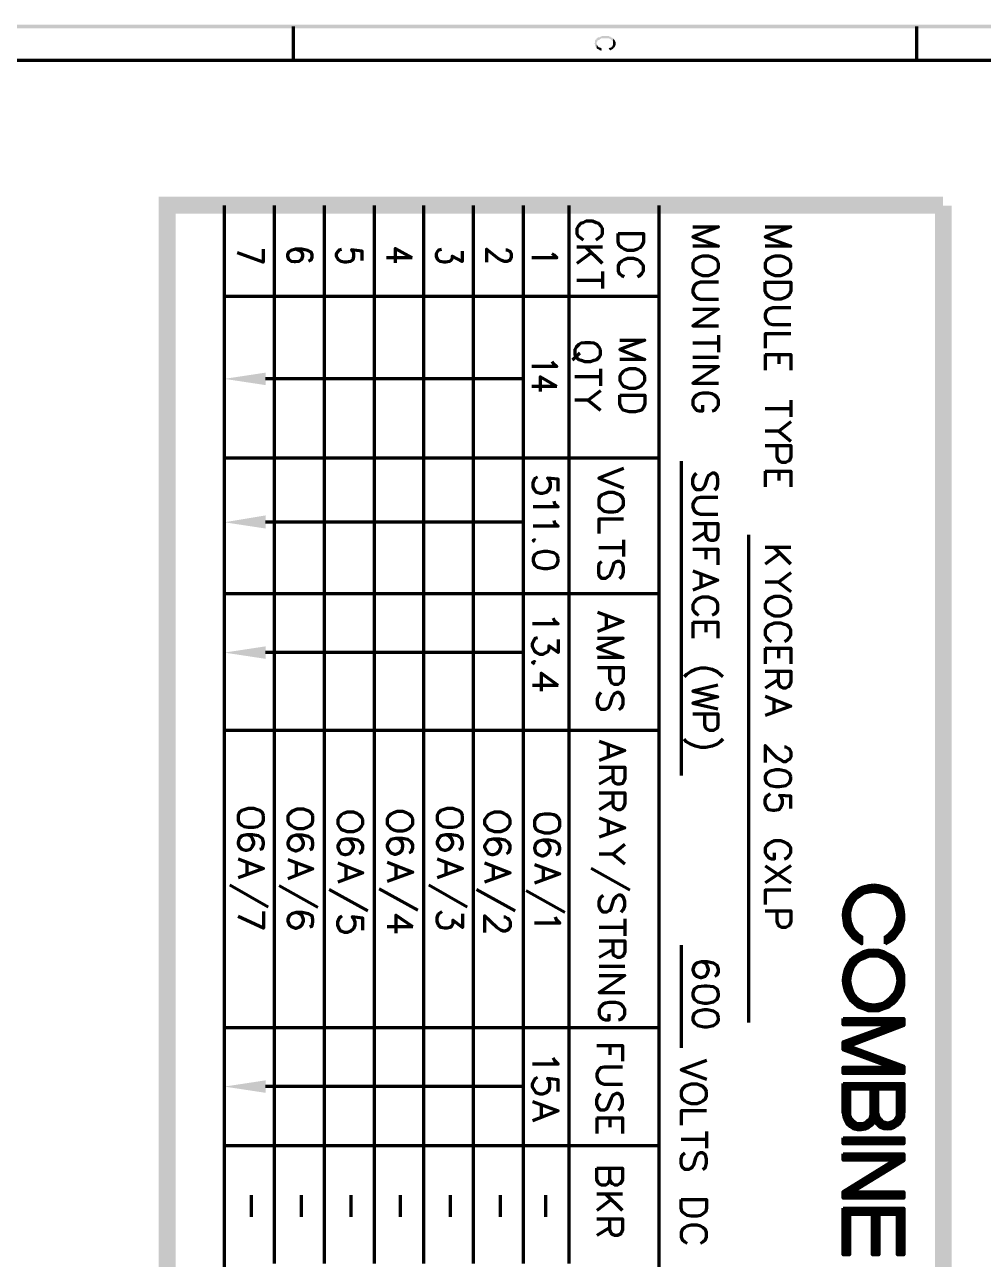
# Model space of a CAD drawing. Header units: inches. Extents: x -186 to 186, y -282 to 282.
# Drawn here: x 57 to 113.9, y 208.8 to 282.1 of the extents above; entities that cross this region are included whole.
import ezdxf

# ---------------------------------------------------------------- set-up
doc = ezdxf.new("R2010")
doc.units = ezdxf.units.IN
doc.header["$MEASUREMENT"] = 0
doc.layers.add('H', color=7, linetype='CONTINUOUS', lineweight=100)
doc.layers.add('P', color=250, linetype='CONTINUOUS', lineweight=100)

msp = doc.modelspace()

# ---------------------------------------------------------------- hatches: boundary and pattern name
at = {"layer": 'H', "linetype": 'Continuous'}
for points in [[(186.111, 282.111), (-185.889, 281.889), (-186.111, 282.111)], [(185.889, 281.889), (186.111, 282.111), (-185.889, 281.889)], [(91.963, 281.296), (91.926, 281.333), (91.889, 281.333), (91.852, 281.37), (91.815, 281.37), (91.815, 281.407), (91.778, 281.407), (91.741, 281.407), (91.704, 281.444), (91.63, 281.444), (91.37, 281.444), (91.333, 281.444), (91.296, 281.444), (91.259, 281.407), (91.222, 281.407), (91.185, 281.37), (91.148, 281.37), (91.111, 281.37), (91.037, 281.333), (91.037, 281.296), (91, 281.296), (90.963, 281.259), (90.963, 281.222), (90.926, 281.222), (90.889, 281.148), (90.889, 281.111), (90.889, 281.037), (90.852, 281), (90.889, 280.963), (90.889, 280.889), (90.889, 280.852), (90.926, 280.815), (90.963, 280.741), (90.963, 280.704), (91, 280.704), (91, 281), (91, 281.074), (91.037, 281.111), (91.037, 281.148), (91.074, 281.185), (91.148, 281.222), (91.185, 281.222), (91.185, 281.259), (91.222, 281.259), (91.259, 281.296), (91.296, 281.296), (91.333, 281.296), (91.37, 281.296), (91.63, 281.296), (91.667, 281.296), (91.704, 281.296), (91.741, 281.296), (91.778, 281.259), (91.815, 281.259), (91.815, 281.222), (91.852, 281.222), (91.889, 281.185), (91.926, 281.148), (91.963, 281.111), (91.963, 281.074), (91.963, 281.037), (91.963, 281)], [(91.296, 280.704), (91.259, 280.704), (91.222, 280.741), (91.111, 280.778), (91.037, 280.852), (91.037, 280.889), (91, 280.926), (91, 281), (91, 280.704), (91.037, 280.667), (91.074, 280.667), (91.111, 280.63), (91.148, 280.63), (91.185, 280.593), (91.222, 280.593), (91.259, 280.556)], [(92.111, 280.963), (92.111, 281.037), (92.111, 281.074), (92.111, 281.111), (92.074, 281.111), (92.074, 281.148), (92.037, 281.222), (92, 281.222), (92, 281.259), (91.963, 281.296), (91.963, 280.926), (91.963, 280.889), (91.926, 280.852), (91.926, 280.815), (91.889, 280.815), (91.889, 280.778), (91.815, 280.741), (91.778, 280.741), (91.704, 280.704), (91.778, 280.593), (91.815, 280.593), (91.852, 280.63), (91.889, 280.63), (91.926, 280.667), (91.963, 280.667), (91.963, 280.704), (92, 280.704), (92, 280.741), (92.037, 280.741), (92.037, 280.778), (92.074, 280.815), (92.074, 280.852), (92.111, 280.889)], [(65, 139), (66, 140), (65, 271.889)], [(66, 140), (65, 271.889), (66, 270.889)], [(65, 271.889), (66, 270.889), (111.556, 271.889)], [(66, 270.889), (111.556, 271.889), (111.556, 270.889)], [(112.074, 271.37), (111.074, 271.37), (112.074, 139)], [(111.074, 271.37), (112.074, 139), (111.074, 140)], [(71.333, 260.704), (68.889, 261.074), (71.333, 261.444)], [(71.333, 252.185), (68.889, 252.556), (71.333, 252.963)], [(71.333, 244.444), (68.889, 244.815), (71.333, 245.185)], [(71.333, 218.667), (68.889, 219.037), (71.333, 219.407)]]:
    msp.add_hatch(color=0, dxfattribs=at).paths.add_polyline_path(points)

# ---------------------------------------------------------------- linework, layer by layer
at = {"layer": 'P', "color": 0, "linetype": 'Continuous'}
for points in [[(73, 280), (73, 282)], [(110, 280), (110, 282)], [(-186, 280), (184, 280), (184, -258)], [(68.889, 139.481), (68.889, 271.37)], [(71.852, 271.37), (71.852, 208.519)], [(74.815, 271.37), (74.815, 208.519)], [(77.778, 271.37), (77.778, 208.519)], [(80.704, 271.37), (80.704, 208.519)], [(83.667, 271.37), (83.667, 208.519)], [(86.63, 271.37), (86.63, 208.519)], [(89.333, 271.37), (89.333, 208.519)], [(94.704, 139.481), (94.704, 271.37)], [(90.963, 269.333), (91.111, 269.444), (91.259, 269.556), (91.333, 269.704), (91.333, 270), (91.259, 270.148), (91.111, 270.296), (90.963, 270.333), (90.741, 270.444), (90.37, 270.444), (90.185, 270.333), (90.037, 270.296), (89.889, 270.148), (89.815, 270), (89.815, 269.704), (89.889, 269.556), (90.037, 269.444), (90.185, 269.333)], [(96.704, 270.111), (98.222, 270.111), (96.704, 269.519), (98.222, 268.963), (96.704, 268.963)], [(101, 270.111), (102.519, 270.111), (101, 269.519), (102.519, 268.963), (101, 268.963)], [(92.259, 269.704), (93.778, 269.704), (93.778, 269.222), (93.667, 269), (93.556, 268.852), (93.407, 268.778), (93.185, 268.704), (92.815, 268.704), (92.63, 268.778), (92.481, 268.852), (92.333, 269), (92.259, 269.222), (92.259, 269.704)], [(71.185, 268.778), (71.185, 268), (69.667, 268.556)], [(73.889, 268.074), (74.037, 268.148), (74.111, 268.296), (74.111, 268.444), (74.037, 268.593), (73.852, 268.704), (73.481, 268.778), (73.111, 268.778), (72.852, 268.704), (72.704, 268.593), (72.63, 268.444), (72.63, 268.37), (72.704, 268.185), (72.852, 268.074), (73.037, 268.037), (73.111, 268.037), (73.333, 268.074), (73.481, 268.185), (73.556, 268.37), (73.556, 268.444), (73.481, 268.593), (73.333, 268.704), (73.111, 268.778)], [(77.074, 268.111), (77.074, 268.667), (76.444, 268.741), (76.519, 268.667), (76.556, 268.519), (76.556, 268.333), (76.519, 268.148), (76.37, 268.037), (76.148, 268), (76, 268), (75.815, 268.037), (75.667, 268.148), (75.556, 268.333), (75.556, 268.519), (75.667, 268.667), (75.704, 268.741), (75.852, 268.778)], [(80.037, 268.259), (79.037, 268.815), (79.037, 267.963)], [(83, 268.667), (83, 268.037), (82.407, 268.37), (82.407, 268.222), (82.333, 268.111), (82.259, 268.037), (82.037, 268), (81.926, 268), (81.704, 268.037), (81.556, 268.148), (81.481, 268.333), (81.481, 268.519), (81.556, 268.667), (81.63, 268.741), (81.778, 268.778)], [(85.593, 268.741), (85.667, 268.741), (85.815, 268.667), (85.852, 268.63), (85.926, 268.519), (85.926, 268.296), (85.852, 268.148), (85.815, 268.111), (85.667, 268.037), (85.519, 268.037), (85.37, 268.111), (85.148, 268.222), (84.444, 268.778), (84.444, 268)], [(88.333, 268.519), (88.444, 268.444), (88.63, 268.259), (87.148, 268.259)], [(89.815, 268.926), (91.333, 268.926)], [(90.667, 268.556), (89.815, 267.926)], [(91.333, 267.926), (90.333, 268.926)], [(80.037, 268.259), (78.519, 268.259)], [(93.407, 267.148), (93.556, 267.222), (93.667, 267.333), (93.778, 267.481), (93.778, 267.778), (93.667, 267.926), (93.556, 268.074), (93.407, 268.148), (93.185, 268.222), (92.815, 268.222), (92.63, 268.148), (92.481, 268.074), (92.333, 267.926), (92.259, 267.778), (92.259, 267.481), (92.333, 267.333), (92.481, 267.222), (92.63, 267.148)], [(98.222, 267.963), (98.148, 268.111), (98, 268.222), (97.852, 268.296), (97.63, 268.37), (97.296, 268.37), (97.074, 268.296), (96.926, 268.222), (96.778, 268.111), (96.704, 267.963), (96.704, 267.667), (96.778, 267.519), (96.926, 267.37), (97.074, 267.296), (97.296, 267.222), (97.63, 267.222), (97.852, 267.296), (98, 267.37), (98.148, 267.519), (98.222, 267.667), (98.222, 267.963)], [(102.519, 267.963), (102.444, 268.111), (102.296, 268.222), (102.148, 268.296), (101.926, 268.37), (101.593, 268.37), (101.37, 268.296), (101.222, 268.222), (101.074, 268.111), (101, 267.963), (101, 267.667), (101.074, 267.519), (101.222, 267.37), (101.37, 267.296), (101.593, 267.222), (101.926, 267.222), (102.148, 267.296), (102.296, 267.37), (102.444, 267.519), (102.519, 267.667), (102.519, 267.963)], [(91.333, 267.444), (91.333, 266.444)], [(91.333, 266.926), (89.815, 266.926)], [(98.222, 266.815), (97.148, 266.815), (96.926, 266.741), (96.778, 266.593), (96.704, 266.37), (96.704, 266.222), (96.778, 266.037), (96.926, 265.889), (97.148, 265.815), (98.222, 265.815)], [(101, 266.815), (102.519, 266.815), (102.519, 266.296), (102.444, 266.111), (102.296, 265.963), (102.148, 265.889), (101.926, 265.815), (101.593, 265.815), (101.37, 265.889), (101.222, 265.963), (101.074, 266.111), (101, 266.296), (101, 266.815)], [(94.704, 265.963), (68.889, 265.963)], [(96.704, 265.222), (98.222, 265.222), (96.704, 264.222), (98.222, 264.222)], [(102.519, 265.296), (101.444, 265.296), (101.222, 265.222), (101.074, 265.111), (101, 264.889), (101, 264.741), (101.074, 264.519), (101.222, 264.37), (101.444, 264.296), (102.519, 264.296)], [(92.37, 263.37), (93.852, 263.37), (92.37, 262.815), (93.852, 262.222), (92.37, 262.222)], [(98.222, 263.667), (98.222, 262.667)], [(102.519, 263.741), (101, 263.741), (101, 262.889)], [(90, 262.593), (89.556, 262.185)], [(91.222, 262.815), (91.148, 262.963), (91, 263.111), (90.852, 263.185), (90.63, 263.222), (90.296, 263.222), (90.074, 263.185), (89.926, 263.111), (89.778, 262.963), (89.704, 262.815), (89.704, 262.519), (89.778, 262.37), (89.926, 262.222), (90.074, 262.185), (90.296, 262.111), (90.63, 262.111), (90.852, 262.185), (91, 262.222), (91.148, 262.37), (91.222, 262.519), (91.222, 262.815)], [(98.222, 263.185), (96.704, 263.185)], [(88.333, 262.111), (88.407, 262), (88.63, 261.815), (87.148, 261.815)], [(96.704, 262.37), (98.222, 262.37)], [(96.704, 261.815), (98.222, 261.815), (96.704, 260.815), (98.222, 260.815)], [(101, 262.519), (102.519, 262.519), (102.519, 261.593)], [(101, 262.519), (101, 261.593)], [(101.815, 262.519), (101.815, 261.963)], [(86.63, 261.074), (71.333, 261.074)], [(88.63, 260.63), (87.63, 261.185), (87.63, 260.333)], [(91.222, 261.185), (89.704, 261.185)], [(91.222, 261.667), (91.222, 260.667)], [(93.852, 261.222), (93.778, 261.37), (93.63, 261.519), (93.519, 261.593), (93.296, 261.667), (92.926, 261.667), (92.704, 261.593), (92.556, 261.519), (92.444, 261.37), (92.37, 261.222), (92.37, 260.963), (92.444, 260.815), (92.556, 260.667), (92.704, 260.593), (92.926, 260.519), (93.296, 260.519), (93.519, 260.593), (93.63, 260.667), (93.778, 260.815), (93.852, 260.963), (93.852, 261.222)], [(88.63, 260.63), (87.148, 260.63)], [(91.222, 260.37), (90.481, 259.815), (91.222, 259.222)], [(90.481, 259.815), (89.704, 259.815)], [(92.37, 260.111), (93.852, 260.111), (93.852, 259.593), (93.778, 259.37), (93.63, 259.222), (93.519, 259.185), (93.296, 259.111), (92.926, 259.111), (92.704, 259.185), (92.556, 259.222), (92.444, 259.37), (92.37, 259.593), (92.37, 260.111)], [(97.852, 259.185), (98, 259.222), (98.148, 259.37), (98.222, 259.519), (98.222, 259.815), (98.148, 259.963), (98, 260.111), (97.852, 260.185), (97.63, 260.222), (97.296, 260.222), (97.074, 260.185), (96.926, 260.111), (96.778, 259.963), (96.704, 259.815), (96.704, 259.519), (96.778, 259.37), (96.926, 259.222), (97.074, 259.185), (97.296, 259.185), (97.296, 259.519)], [(102.519, 259.815), (102.519, 258.815)], [(102.519, 259.296), (101, 259.296)], [(102.519, 258.519), (101.815, 257.963), (102.519, 257.37)], [(101.815, 257.963), (101, 257.963)], [(101, 257.111), (102.519, 257.111), (102.519, 256.444), (102.444, 256.222), (102.37, 256.185), (102.222, 256.111), (102, 256.111), (101.852, 256.185), (101.815, 256.222), (101.704, 256.444), (101.704, 257.111)], [(94.704, 256.37), (68.889, 256.37)], [(96, 256.185), (96, 237.519)], [(88.704, 254.407), (88.704, 255.111), (88.074, 255.185), (88.148, 255.111), (88.222, 254.889), (88.222, 254.667), (88.148, 254.481), (88, 254.333), (87.778, 254.259), (87.63, 254.259), (87.444, 254.333), (87.296, 254.481), (87.222, 254.667), (87.222, 254.889), (87.296, 255.111), (87.333, 255.185), (87.481, 255.259)], [(92.593, 255.741), (91.111, 255.185), (92.593, 254.593)], [(98, 254.481), (98.148, 254.63), (98.185, 254.815), (98.185, 255.111), (98.148, 255.333), (98, 255.481), (97.852, 255.481), (97.704, 255.37), (97.63, 255.333), (97.556, 255.185), (97.407, 254.741), (97.333, 254.63), (97.259, 254.519), (97.148, 254.481), (96.926, 254.481), (96.778, 254.63), (96.704, 254.815), (96.704, 255.111), (96.778, 255.333), (96.926, 255.481)], [(101, 255.593), (102.519, 255.593), (102.519, 254.667)], [(101, 255.593), (101, 254.667)], [(101.815, 255.593), (101.815, 255.037)], [(88.444, 253.815), (88.481, 253.667), (88.704, 253.481), (87.222, 253.481)], [(92.593, 253.889), (92.519, 254.037), (92.37, 254.185), (92.222, 254.222), (92, 254.333), (91.667, 254.333), (91.444, 254.222), (91.296, 254.185), (91.148, 254.037), (91.111, 253.889), (91.111, 253.593), (91.148, 253.444), (91.296, 253.333), (91.444, 253.222), (91.667, 253.185), (92, 253.185), (92.222, 253.222), (92.37, 253.333), (92.519, 253.444), (92.593, 253.593), (92.593, 253.889)], [(98.185, 254.037), (97.148, 254.037), (96.926, 253.963), (96.778, 253.815), (96.704, 253.63), (96.704, 253.481), (96.778, 253.259), (96.926, 253.111), (97.148, 253.037), (98.185, 253.037)], [(86.63, 252.556), (71.333, 252.556)], [(88.444, 252.667), (88.481, 252.519), (88.704, 252.333), (87.222, 252.333)], [(92.593, 252.741), (91.111, 252.741), (91.111, 251.889)], [(96.704, 252.481), (98.185, 252.481), (98.185, 251.815), (98.148, 251.63), (98.037, 251.519), (97.926, 251.481), (97.778, 251.481), (97.63, 251.519), (97.556, 251.63), (97.481, 251.815), (97.481, 252.481)], [(97.481, 251.963), (96.704, 251.481)], [(100, 251.815), (100, 222.852)], [(87.333, 251.481), (87.296, 251.519), (87.222, 251.481), (87.296, 251.407)], [(88.704, 250.407), (88.63, 250.63), (88.444, 250.741), (88.074, 250.815), (87.852, 250.815), (87.481, 250.741), (87.296, 250.63), (87.222, 250.407), (87.222, 250.259), (87.296, 250.037), (87.481, 249.889), (87.852, 249.815), (88.074, 249.815), (88.444, 249.889), (88.63, 250.037), (88.704, 250.259), (88.704, 250.407)], [(92.593, 251.037), (91.111, 251.037)], [(92.593, 251.519), (92.593, 250.519)], [(96.704, 250.963), (98.185, 250.963), (98.185, 250.037)], [(97.481, 250.963), (97.481, 250.37)], [(101, 251.074), (102.519, 251.074)], [(102.519, 250.074), (101.519, 251.074)], [(92.37, 249.222), (92.519, 249.37), (92.593, 249.593), (92.593, 249.889), (92.519, 250.111), (92.37, 250.222), (92.222, 250.222), (92.111, 250.185), (92, 250.111), (91.963, 249.963), (91.815, 249.519), (91.741, 249.37), (91.667, 249.333), (91.519, 249.222), (91.296, 249.222), (91.148, 249.37), (91.111, 249.593), (91.111, 249.889), (91.148, 250.111), (91.296, 250.222)], [(101.852, 250.704), (101, 250.074)], [(96.704, 249.667), (98.185, 249.111), (96.704, 248.519)], [(97.185, 249.481), (97.185, 248.741)], [(102.519, 249.556), (101.778, 249), (102.519, 248.444)], [(101.778, 249), (101, 249)], [(94.704, 248.296), (68.889, 248.296)], [(97.852, 247.037), (98, 247.111), (98.148, 247.259), (98.185, 247.37), (98.185, 247.667), (98.148, 247.815), (98, 247.963), (97.852, 248.037), (97.63, 248.111), (97.259, 248.111), (97.037, 248.037), (96.926, 247.963), (96.778, 247.815), (96.704, 247.667), (96.704, 247.37), (96.778, 247.259), (96.926, 247.111), (97.037, 247.037)], [(102.519, 247.704), (102.444, 247.852), (102.296, 248), (102.148, 248.074), (101.926, 248.148), (101.556, 248.148), (101.37, 248.074), (101.222, 248), (101.074, 247.852), (101, 247.704), (101, 247.444), (101.074, 247.296), (101.222, 247.148), (101.37, 247.074), (101.556, 247), (101.926, 247), (102.148, 247.074), (102.296, 247.148), (102.444, 247.296), (102.519, 247.444), (102.519, 247.704)], [(91.037, 247.222), (92.556, 246.667), (91.037, 246.074)], [(88.407, 246.852), (88.481, 246.704), (88.704, 246.519), (87.185, 246.519)], [(91.556, 247), (91.556, 246.296)], [(96.704, 246.63), (98.185, 246.63), (98.185, 245.667)], [(96.704, 246.63), (96.704, 245.667)], [(97.481, 246.63), (97.481, 246.037)], [(102.148, 245.481), (102.296, 245.556), (102.444, 245.704), (102.519, 245.852), (102.519, 246.148), (102.444, 246.296), (102.296, 246.444), (102.148, 246.481), (101.926, 246.556), (101.556, 246.556), (101.37, 246.481), (101.222, 246.444), (101.074, 246.296), (101, 246.148), (101, 245.852), (101.074, 245.704), (101.222, 245.556), (101.37, 245.481)], [(88.704, 245.593), (88.704, 244.815), (88.148, 245.222), (88.148, 245), (88.074, 244.852), (88, 244.815), (87.778, 244.704), (87.63, 244.704), (87.407, 244.815), (87.296, 244.926), (87.185, 245.148), (87.185, 245.37), (87.296, 245.593), (87.333, 245.667), (87.481, 245.704)], [(91.037, 245.667), (92.556, 245.667), (91.037, 245.074), (92.556, 244.519), (91.037, 244.519)], [(101, 245.074), (102.519, 245.074), (102.519, 244.148)], [(101, 245.074), (101, 244.148)], [(101.778, 245.074), (101.778, 244.481)], [(86.63, 244.815), (71.333, 244.815)], [(87.333, 244.222), (87.296, 244.296), (87.185, 244.222), (87.296, 244.148)], [(88.704, 242.852), (87.704, 243.593), (87.704, 242.519)], [(91.037, 243.926), (92.556, 243.926), (92.556, 243.296), (92.481, 243.074), (92.407, 243), (92.259, 242.926), (92.037, 242.926), (91.889, 243), (91.852, 243.074), (91.778, 243.296), (91.778, 243.926)], [(98.481, 243.37), (98.333, 243.519), (98.148, 243.667), (97.852, 243.815), (97.481, 243.889), (97.185, 243.889), (96.852, 243.815), (96.556, 243.667), (96.333, 243.519), (96.185, 243.37)], [(101, 243.704), (102.519, 243.704), (102.519, 243.074), (102.444, 242.852), (102.37, 242.778), (102.222, 242.704), (102.074, 242.704), (101.926, 242.778), (101.852, 242.852), (101.778, 243.074), (101.778, 243.704)], [(88.704, 242.852), (87.185, 242.852)], [(98.185, 242.889), (96.704, 242.519), (98.185, 242.185), (96.704, 241.815), (98.185, 241.481)], [(101.778, 243.222), (101, 242.704)], [(92.333, 241.444), (92.481, 241.556), (92.556, 241.778), (92.556, 242.074), (92.481, 242.296), (92.333, 242.444), (92.185, 242.444), (92.037, 242.37), (92, 242.296), (91.889, 242.148), (91.778, 241.704), (91.704, 241.556), (91.63, 241.519), (91.481, 241.444), (91.259, 241.444), (91.111, 241.556), (91.037, 241.778), (91.037, 242.074), (91.111, 242.296), (91.259, 242.444)], [(101, 242.222), (102.519, 241.63), (101, 241.074)], [(101.519, 242), (101.519, 241.296)], [(96.704, 241.185), (98.185, 241.185), (98.185, 240.519), (98.148, 240.333), (98.037, 240.259), (97.926, 240.185), (97.704, 240.185), (97.556, 240.259), (97.481, 240.333), (97.407, 240.519), (97.407, 241.185)], [(94.704, 240.185), (68.889, 240.185)], [(91.148, 239.556), (92.667, 239), (91.148, 238.407)], [(91.667, 239.333), (91.667, 238.63)], [(98.481, 239.667), (98.333, 239.519), (98.148, 239.37), (97.852, 239.259), (97.481, 239.185), (97.185, 239.185), (96.852, 239.259), (96.556, 239.37), (96.333, 239.519), (96.185, 239.667)], [(102.148, 239.222), (102.222, 239.222), (102.37, 239.148), (102.444, 239.074), (102.519, 238.926), (102.519, 238.63), (102.444, 238.481), (102.37, 238.444), (102.222, 238.333), (102.074, 238.333), (101.926, 238.444), (101.704, 238.556), (101, 239.296), (101, 238.296)], [(91.148, 238), (92.667, 238), (92.667, 237.333), (92.593, 237.148), (92.519, 237.037), (92.37, 237), (92.222, 237), (92.111, 237.037), (92, 237.148), (91.963, 237.333), (91.963, 238)], [(102.519, 237.444), (102.444, 237.63), (102.222, 237.778), (101.852, 237.852), (101.63, 237.852), (101.296, 237.778), (101.074, 237.63), (101, 237.444), (101, 237.296), (101.074, 237.074), (101.296, 236.926), (101.63, 236.852), (101.852, 236.852), (102.222, 236.926), (102.444, 237.074), (102.519, 237.296), (102.519, 237.444)], [(91.963, 237.481), (91.148, 237)], [(91.148, 236.481), (92.667, 236.481), (92.667, 235.852), (92.593, 235.63), (92.519, 235.556), (92.37, 235.481), (92.222, 235.481), (92.111, 235.556), (92, 235.63), (91.963, 235.852), (91.963, 236.481)], [(102.519, 235.556), (102.519, 236.296), (101.852, 236.333), (101.926, 236.296), (102, 236.074), (102, 235.852), (101.926, 235.63), (101.778, 235.481), (101.556, 235.444), (101.444, 235.444), (101.222, 235.481), (101.074, 235.63), (101, 235.852), (101, 236.074), (101.074, 236.296), (101.148, 236.333), (101.296, 236.444)], [(71.222, 235.148), (71.148, 235.296), (71, 235.444), (70.852, 235.481), (70.63, 235.556), (70.296, 235.556), (70.074, 235.481), (69.926, 235.444), (69.778, 235.296), (69.704, 235.148), (69.704, 234.852), (69.778, 234.704), (69.926, 234.556), (70.074, 234.481), (70.296, 234.444), (70.63, 234.444), (70.852, 234.481), (71, 234.556), (71.148, 234.704), (71.222, 234.852), (71.222, 235.148)], [(74.148, 235.111), (74.111, 235.222), (73.963, 235.37), (73.815, 235.444), (73.593, 235.519), (73.222, 235.519), (73.037, 235.444), (72.889, 235.37), (72.741, 235.222), (72.667, 235.111), (72.667, 234.815), (72.741, 234.667), (72.889, 234.519), (73.037, 234.444), (73.222, 234.37), (73.593, 234.37), (73.815, 234.444), (73.963, 234.519), (74.111, 234.667), (74.148, 234.815), (74.148, 235.111)], [(83.037, 235.148), (82.963, 235.296), (82.815, 235.444), (82.667, 235.481), (82.444, 235.556), (82.111, 235.556), (81.889, 235.481), (81.741, 235.444), (81.593, 235.296), (81.519, 235.148), (81.519, 234.852), (81.593, 234.704), (81.741, 234.556), (81.889, 234.481), (82.111, 234.444), (82.444, 234.444), (82.667, 234.481), (82.815, 234.556), (82.963, 234.704), (83.037, 234.852), (83.037, 235.148)], [(91.963, 236), (91.148, 235.481)], [(77.111, 234.889), (77.037, 235.037), (76.889, 235.185), (76.778, 235.259), (76.556, 235.333), (76.185, 235.333), (75.963, 235.259), (75.815, 235.185), (75.704, 235.037), (75.63, 234.889), (75.63, 234.63), (75.704, 234.481), (75.815, 234.333), (75.963, 234.259), (76.185, 234.185), (76.556, 234.185), (76.778, 234.259), (76.889, 234.333), (77.037, 234.481), (77.111, 234.63), (77.111, 234.889)], [(80.074, 234.926), (80, 235.074), (79.852, 235.222), (79.704, 235.296), (79.481, 235.37), (79.148, 235.37), (78.926, 235.296), (78.778, 235.222), (78.63, 235.074), (78.556, 234.926), (78.556, 234.63), (78.63, 234.519), (78.778, 234.37), (78.926, 234.296), (79.148, 234.222), (79.481, 234.222), (79.704, 234.296), (79.852, 234.37), (80, 234.519), (80.074, 234.63), (80.074, 234.926)], [(85.852, 234.889), (85.778, 235.037), (85.63, 235.185), (85.481, 235.259), (85.296, 235.333), (84.926, 235.333), (84.704, 235.259), (84.556, 235.185), (84.444, 235.037), (84.333, 234.889), (84.333, 234.63), (84.444, 234.481), (84.556, 234.333), (84.704, 234.259), (84.926, 234.185), (85.296, 234.185), (85.481, 234.259), (85.63, 234.333), (85.778, 234.481), (85.852, 234.63), (85.852, 234.889)], [(88.815, 234.815), (88.741, 234.963), (88.593, 235.111), (88.444, 235.185), (88.222, 235.222), (87.889, 235.222), (87.667, 235.185), (87.519, 235.111), (87.37, 234.963), (87.296, 234.815), (87.296, 234.519), (87.37, 234.37), (87.519, 234.222), (87.667, 234.185), (87.889, 234.111), (88.222, 234.111), (88.444, 234.185), (88.593, 234.222), (88.741, 234.37), (88.815, 234.519), (88.815, 234.815)], [(91.148, 235), (92.667, 234.407), (91.148, 233.852)], [(91.667, 234.778), (91.667, 234.037)], [(71, 233.148), (71.148, 233.185), (71.222, 233.444), (71.222, 233.556), (71.148, 233.778), (70.926, 233.926), (70.556, 234), (70.222, 234), (69.926, 233.926), (69.778, 233.778), (69.704, 233.556), (69.704, 233.481), (69.778, 233.296), (69.926, 233.148), (70.148, 233.074), (70.222, 233.074), (70.444, 233.148), (70.556, 233.296), (70.63, 233.481), (70.63, 233.556), (70.556, 233.778), (70.444, 233.926), (70.222, 234)], [(73.963, 233.111), (74.111, 233.185), (74.148, 233.37), (74.148, 233.519), (74.111, 233.741), (73.889, 233.889), (73.519, 233.963), (73.148, 233.963), (72.889, 233.889), (72.741, 233.741), (72.667, 233.519), (72.667, 233.444), (72.741, 233.222), (72.889, 233.111), (73.111, 233.037), (73.148, 233.037), (73.37, 233.111), (73.519, 233.222), (73.593, 233.444), (73.593, 233.519), (73.519, 233.741), (73.37, 233.889), (73.148, 233.963)], [(82.815, 233.148), (82.963, 233.185), (83.037, 233.444), (83.037, 233.556), (82.963, 233.778), (82.741, 233.926), (82.37, 234), (82.037, 234), (81.741, 233.926), (81.593, 233.778), (81.519, 233.556), (81.519, 233.481), (81.593, 233.296), (81.741, 233.148), (81.963, 233.074), (82.037, 233.074), (82.222, 233.148), (82.37, 233.296), (82.444, 233.481), (82.444, 233.556), (82.37, 233.778), (82.222, 233.926), (82.037, 234)], [(76.889, 232.889), (77.037, 232.963), (77.111, 233.185), (77.111, 233.333), (77.037, 233.519), (76.815, 233.667), (76.481, 233.741), (76.111, 233.741), (75.815, 233.667), (75.704, 233.519), (75.63, 233.333), (75.63, 233.259), (75.704, 233.037), (75.815, 232.889), (76.037, 232.815), (76.111, 232.815), (76.333, 232.889), (76.481, 233.037), (76.556, 233.259), (76.556, 233.333), (76.481, 233.519), (76.333, 233.667), (76.111, 233.741)], [(79.852, 232.926), (80, 233), (80.074, 233.222), (80.074, 233.37), (80, 233.556), (79.778, 233.704), (79.444, 233.778), (79.074, 233.778), (78.778, 233.704), (78.63, 233.556), (78.556, 233.37), (78.556, 233.296), (78.63, 233.074), (78.778, 232.926), (79, 232.852), (79.074, 232.852), (79.296, 232.926), (79.444, 233.074), (79.481, 233.296), (79.481, 233.37), (79.444, 233.556), (79.296, 233.704), (79.074, 233.778)], [(85.63, 232.889), (85.778, 232.963), (85.852, 233.185), (85.852, 233.333), (85.778, 233.519), (85.556, 233.667), (85.222, 233.741), (84.852, 233.741), (84.556, 233.667), (84.444, 233.519), (84.333, 233.333), (84.333, 233.259), (84.444, 233.037), (84.556, 232.889), (84.778, 232.815), (84.852, 232.815), (85.074, 232.889), (85.222, 233.037), (85.296, 233.259), (85.296, 233.333), (85.222, 233.519), (85.074, 233.667), (84.852, 233.741)], [(88.593, 232.815), (88.741, 232.889), (88.815, 233.111), (88.815, 233.222), (88.741, 233.444), (88.519, 233.593), (88.148, 233.667), (87.815, 233.667), (87.519, 233.593), (87.37, 233.444), (87.296, 233.222), (87.296, 233.185), (87.37, 232.963), (87.519, 232.815), (87.741, 232.741), (87.815, 232.741), (88, 232.815), (88.148, 232.963), (88.222, 233.185), (88.222, 233.222), (88.148, 233.444), (88, 233.593), (87.815, 233.667)], [(92.667, 233.407), (91.963, 232.852), (92.667, 232.259)], [(102.148, 232.556), (102.296, 232.63), (102.444, 232.778), (102.519, 232.926), (102.519, 233.222), (102.444, 233.333), (102.296, 233.481), (102.148, 233.556), (101.926, 233.63), (101.556, 233.63), (101.37, 233.556), (101.222, 233.481), (101.074, 233.333), (101, 233.222), (101, 232.926), (101.074, 232.778), (101.222, 232.63), (101.37, 232.556), (101.556, 232.556), (101.556, 232.926)], [(69.704, 232.556), (71.222, 232), (69.704, 231.444)], [(72.667, 232.519), (74.148, 231.963), (72.667, 231.37)], [(81.519, 232.556), (83.037, 232), (81.519, 231.444)], [(91.963, 232.852), (91.148, 232.852)], [(70.222, 232.333), (70.222, 231.63)], [(73.148, 232.296), (73.148, 231.593)], [(75.63, 232.333), (77.111, 231.741), (75.63, 231.185)], [(76.111, 232.111), (76.111, 231.407)], [(78.556, 232.37), (80.074, 231.778), (78.556, 231.222)], [(79.074, 232.148), (79.074, 231.444)], [(82.037, 232.333), (82.037, 231.63)], [(84.333, 232.333), (85.852, 231.741), (84.333, 231.185)], [(84.852, 232.111), (84.852, 231.407)], [(87.296, 232.222), (88.815, 231.667), (87.296, 231.111)], [(87.815, 232.037), (87.815, 231.296)], [(92.963, 230.704), (90.667, 232)], [(101, 232.148), (102.519, 231.148)], [(102.519, 232.148), (101, 231.148)], [(71.481, 229.704), (69.222, 231)], [(83.296, 229.704), (81.037, 231)], [(107.444, 231), (107.148, 230.963), (106.815, 230.889), (106.556, 230.778), (106.296, 230.593), (106.074, 230.37), (105.889, 230.111), (105.778, 229.852), (105.667, 229.556), (105.63, 229.222), (105.667, 228.926), (105.704, 228.63), (105.852, 228.333), (106, 228.111), (106.222, 227.852), (106.481, 227.667), (106.741, 227.519), (106.741, 227.963)], [(108.148, 227.519), (108.407, 227.667), (108.667, 227.852), (108.852, 228.111), (109.037, 228.333), (109.148, 228.63), (109.222, 228.926), (109.222, 229.222), (109.185, 229.556), (109.111, 229.852), (108.963, 230.111), (108.815, 230.37), (108.556, 230.593), (108.333, 230.778), (108.037, 230.889), (107.741, 230.963), (107.444, 231)], [(74.444, 229.667), (72.148, 230.963)], [(77.407, 229.481), (75.111, 230.741)], [(80.37, 229.519), (78.074, 230.778)], [(86.148, 229.481), (83.852, 230.741)], [(89.111, 229.37), (86.815, 230.667)], [(92.444, 229.407), (92.593, 229.556), (92.667, 229.778), (92.667, 230.037), (92.593, 230.259), (92.444, 230.407), (92.296, 230.407), (92.148, 230.333), (92.111, 230.259), (92, 230.148), (91.852, 229.704), (91.815, 229.556), (91.741, 229.481), (91.593, 229.407), (91.37, 229.407), (91.222, 229.556), (91.148, 229.778), (91.148, 230.037), (91.222, 230.259), (91.37, 230.407)], [(102.519, 230.704), (101, 230.704), (101, 229.852)], [(107.444, 230.926), (107.148, 230.889), (106.852, 230.815), (106.593, 230.704), (106.333, 230.556), (106.148, 230.333), (105.963, 230.111), (105.815, 229.852), (105.741, 229.556), (105.704, 229.259), (105.704, 228.963), (105.778, 228.667), (105.889, 228.407), (106.037, 228.148), (106.222, 227.926), (106.481, 227.741), (106.741, 227.593)], [(107.444, 230.852), (107.148, 230.852), (106.889, 230.778), (106.63, 230.667), (106.37, 230.519), (106.185, 230.296), (106, 230.074), (105.889, 229.815), (105.815, 229.556), (105.778, 229.259), (105.778, 229), (105.815, 228.704), (105.926, 228.444), (106.074, 228.185), (106.259, 228), (106.481, 227.815), (106.704, 227.667)], [(107.444, 230.815), (107.148, 230.778), (106.852, 230.704), (106.593, 230.593), (106.37, 230.407), (106.185, 230.185), (106, 229.963), (105.889, 229.704), (105.815, 229.407), (105.815, 229.111), (105.852, 228.852), (105.963, 228.556), (106.074, 228.296), (106.259, 228.074), (106.481, 227.889), (106.704, 227.741)], [(107.444, 230.741), (107.148, 230.704), (106.889, 230.667), (106.63, 230.519), (106.407, 230.37), (106.222, 230.185), (106.074, 229.963), (105.963, 229.704), (105.889, 229.407), (105.889, 229.148), (105.889, 228.852), (106, 228.593), (106.111, 228.37), (106.296, 228.148), (106.481, 227.963), (106.741, 227.815)], [(107.444, 230.704), (107.185, 230.667), (106.926, 230.593), (106.667, 230.481), (106.481, 230.333), (106.296, 230.148), (106.111, 229.926), (106, 229.667), (105.963, 229.444), (105.926, 229.148), (105.963, 228.889), (106.037, 228.63), (106.148, 228.407), (106.333, 228.185), (106.519, 228), (106.741, 227.852)], [(107.444, 230.63), (107.148, 230.593), (106.852, 230.519), (106.63, 230.37), (106.37, 230.185), (106.222, 229.963), (106.074, 229.704), (106, 229.407), (106, 229.111), (106.037, 228.815), (106.148, 228.556), (106.296, 228.296), (106.481, 228.111), (106.741, 227.926)], [(108.148, 227.593), (108.407, 227.741), (108.63, 227.926), (108.815, 228.148), (109, 228.407), (109.111, 228.667), (109.148, 228.963), (109.185, 229.259), (109.148, 229.556), (109.037, 229.852), (108.926, 230.111), (108.741, 230.333), (108.519, 230.556), (108.296, 230.704), (108, 230.815), (107.741, 230.889), (107.444, 230.926)], [(108.148, 227.667), (108.407, 227.815), (108.63, 228), (108.815, 228.259), (108.963, 228.519), (109.074, 228.815), (109.111, 229.111), (109.111, 229.407), (109.037, 229.704), (108.926, 229.963), (108.741, 230.222), (108.556, 230.444), (108.296, 230.63), (108.037, 230.778), (107.741, 230.852), (107.444, 230.852)], [(108.148, 227.741), (108.407, 227.889), (108.63, 228.074), (108.778, 228.296), (108.926, 228.556), (109, 228.852), (109.037, 229.111), (109.037, 229.407), (108.963, 229.704), (108.852, 229.963), (108.704, 230.185), (108.481, 230.407), (108.259, 230.593), (108, 230.704), (107.704, 230.778), (107.444, 230.815)], [(108.148, 227.815), (108.37, 227.963), (108.593, 228.148), (108.741, 228.37), (108.889, 228.593), (108.963, 228.852), (109, 229.148), (108.963, 229.407), (108.926, 229.704), (108.815, 229.963), (108.667, 230.185), (108.444, 230.37), (108.222, 230.519), (107.963, 230.667), (107.704, 230.704), (107.444, 230.741)], [(108.148, 227.852), (108.37, 228), (108.556, 228.185), (108.704, 228.407), (108.815, 228.63), (108.889, 228.889), (108.926, 229.148), (108.926, 229.444), (108.852, 229.667), (108.741, 229.926), (108.593, 230.148), (108.407, 230.333), (108.185, 230.481), (107.963, 230.593), (107.704, 230.667), (107.444, 230.704)], [(108.148, 227.926), (108.37, 228.111), (108.556, 228.296), (108.741, 228.556), (108.815, 228.815), (108.889, 229.111), (108.852, 229.407), (108.778, 229.704), (108.667, 229.963), (108.481, 230.185), (108.259, 230.37), (108, 230.519), (107.704, 230.593), (107.444, 230.63)], [(71.222, 229.444), (71.222, 228.444), (69.704, 229.148)], [(73.963, 228.519), (74.111, 228.593), (74.148, 228.815), (74.148, 228.963), (74.111, 229.185), (73.889, 229.296), (73.519, 229.37), (73.148, 229.37), (72.889, 229.296), (72.741, 229.185), (72.667, 228.963), (72.667, 228.889), (72.741, 228.667), (72.889, 228.519), (73.111, 228.444), (73.148, 228.444), (73.37, 228.519), (73.519, 228.667), (73.593, 228.889), (73.593, 228.963), (73.519, 229.185), (73.37, 229.296), (73.148, 229.37)], [(77.111, 228.333), (77.111, 229.037), (76.481, 229.111), (76.556, 229.037), (76.63, 228.815), (76.63, 228.63), (76.556, 228.407), (76.407, 228.259), (76.185, 228.185), (76.037, 228.185), (75.815, 228.259), (75.704, 228.407), (75.63, 228.63), (75.63, 228.815), (75.704, 229.037), (75.778, 229.111), (75.889, 229.185)], [(80.074, 228.519), (79.074, 229.222), (79.074, 228.148)], [(83.037, 229.296), (83.037, 228.481), (82.444, 228.926), (82.444, 228.704), (82.37, 228.556), (82.296, 228.481), (82.111, 228.444), (81.963, 228.444), (81.741, 228.481), (81.593, 228.63), (81.519, 228.852), (81.519, 229.074), (81.593, 229.296), (81.667, 229.333), (81.815, 229.444)], [(85.481, 229.111), (85.556, 229.111), (85.704, 229.037), (85.778, 228.963), (85.852, 228.815), (85.852, 228.519), (85.778, 228.407), (85.704, 228.333), (85.556, 228.259), (85.444, 228.259), (85.296, 228.333), (85.074, 228.481), (84.333, 229.185), (84.333, 228.185)], [(88.519, 229.111), (88.593, 228.963), (88.815, 228.741), (87.296, 228.741)], [(92.667, 229), (92.667, 228)], [(101, 229.481), (102.519, 229.481), (102.519, 228.852), (102.444, 228.63), (102.37, 228.556), (102.222, 228.481), (102, 228.481), (101.852, 228.556), (101.778, 228.63), (101.704, 228.852), (101.704, 229.481)], [(80.074, 228.519), (78.556, 228.519)], [(92.667, 228.481), (91.148, 228.481)], [(91.148, 227.704), (92.667, 227.704), (92.667, 227.037), (92.593, 226.852), (92.519, 226.778), (92.37, 226.704), (92.222, 226.704), (92.111, 226.778), (92, 226.852), (91.963, 227.037), (91.963, 227.704)], [(96, 227.444), (96, 221.333)], [(108.148, 227.519), (108.148, 227.963)], [(91.963, 227.185), (91.148, 226.704)], [(107.444, 223.556), (107.741, 223.556), (108.037, 223.667), (108.333, 223.778), (108.593, 223.963), (108.815, 224.185), (109, 224.444), (109.148, 224.741), (109.222, 225.037), (109.222, 225.333), (109.222, 225.667), (109.148, 225.963), (109, 226.259), (108.815, 226.519), (108.593, 226.741), (108.333, 226.889), (108.037, 227.037), (107.741, 227.111), (107.444, 227.148), (107.111, 227.111), (106.815, 227.037), (106.519, 226.889), (106.296, 226.741), (106.037, 226.519), (105.889, 226.259), (105.741, 225.963), (105.667, 225.667), (105.63, 225.333), (105.667, 225.037), (105.741, 224.741), (105.889, 224.444), (106.037, 224.185), (106.296, 223.963), (106.519, 223.778), (106.815, 223.667), (107.111, 223.556), (107.444, 223.556)], [(107.444, 223.63), (107.741, 223.63), (108.037, 223.704), (108.296, 223.852), (108.556, 224), (108.778, 224.222), (108.963, 224.481), (109.074, 224.778), (109.148, 225.037), (109.185, 225.333), (109.148, 225.667), (109.074, 225.963), (108.963, 226.222), (108.778, 226.481), (108.556, 226.667), (108.296, 226.852), (108.037, 227), (107.741, 227.074), (107.444, 227.111), (107.148, 227.074), (106.852, 227), (106.556, 226.852), (106.333, 226.667), (106.111, 226.481), (105.926, 226.222), (105.815, 225.963), (105.704, 225.667), (105.704, 225.333), (105.704, 225.037), (105.815, 224.778), (105.926, 224.481), (106.111, 224.222), (106.333, 224), (106.556, 223.852), (106.852, 223.704), (107.148, 223.63), (107.444, 223.63)], [(107.444, 223.667), (107.741, 223.704), (108, 223.778), (108.296, 223.889), (108.519, 224.074), (108.704, 224.259), (108.889, 224.519), (109, 224.778), (109.111, 225.037), (109.111, 225.333), (109.111, 225.63), (109, 225.926), (108.889, 226.185), (108.704, 226.444), (108.519, 226.63), (108.296, 226.815), (108, 226.926), (107.741, 227), (107.444, 227.037), (107.148, 227), (106.852, 226.926), (106.593, 226.815), (106.37, 226.63), (106.148, 226.444), (106, 226.185), (105.852, 225.926), (105.778, 225.63), (105.778, 225.333), (105.778, 225.037), (105.852, 224.778), (106, 224.519), (106.148, 224.259), (106.37, 224.074), (106.593, 223.889), (106.852, 223.778), (107.148, 223.704), (107.444, 223.667)], [(107.444, 223.741), (107.704, 223.778), (108, 223.815), (108.222, 223.963), (108.481, 224.111), (108.667, 224.296), (108.852, 224.519), (108.963, 224.815), (109.037, 225.074), (109.037, 225.333), (109.037, 225.63), (108.963, 225.889), (108.852, 226.148), (108.667, 226.37), (108.481, 226.593), (108.222, 226.741), (108, 226.852), (107.704, 226.963), (107.444, 226.963), (107.148, 226.963), (106.889, 226.852), (106.63, 226.741), (106.407, 226.593), (106.185, 226.37), (106.037, 226.148), (105.889, 225.889), (105.852, 225.63), (105.815, 225.333), (105.852, 225.074), (105.889, 224.815), (106.037, 224.519), (106.185, 224.296), (106.407, 224.111), (106.63, 223.963), (106.889, 223.815), (107.148, 223.778), (107.444, 223.741)], [(107.444, 223.778), (107.704, 223.815), (107.963, 223.889), (108.222, 224), (108.444, 224.148), (108.63, 224.333), (108.778, 224.556), (108.889, 224.815), (108.963, 225.074), (109, 225.333), (108.963, 225.63), (108.889, 225.889), (108.778, 226.148), (108.63, 226.333), (108.444, 226.556), (108.222, 226.704), (107.963, 226.815), (107.704, 226.889), (107.444, 226.889), (107.148, 226.889), (106.889, 226.815), (106.667, 226.704), (106.444, 226.556), (106.222, 226.333), (106.074, 226.148), (105.963, 225.889), (105.889, 225.63), (105.889, 225.333), (105.889, 225.074), (105.963, 224.815), (106.074, 224.556), (106.222, 224.333), (106.444, 224.148), (106.667, 224), (106.889, 223.889), (107.148, 223.815), (107.444, 223.778)], [(107.444, 223.852), (107.704, 223.852), (107.963, 223.963), (108.185, 224.037), (108.407, 224.185), (108.593, 224.37), (108.741, 224.593), (108.852, 224.852), (108.889, 225.111), (108.926, 225.333), (108.889, 225.63), (108.852, 225.852), (108.741, 226.111), (108.593, 226.333), (108.407, 226.481), (108.185, 226.667), (107.963, 226.778), (107.704, 226.815), (107.444, 226.852), (107.185, 226.815), (106.926, 226.778), (106.667, 226.667), (106.481, 226.481), (106.296, 226.333), (106.148, 226.111), (106.037, 225.852), (105.963, 225.63), (105.926, 225.333), (105.963, 225.111), (106.037, 224.852), (106.148, 224.593), (106.296, 224.37), (106.481, 224.185), (106.667, 224.037), (106.926, 223.963), (107.185, 223.852), (107.444, 223.852)], [(107.444, 223.889), (107.704, 223.926), (108, 224), (108.222, 224.148), (108.444, 224.333), (108.63, 224.556), (108.778, 224.815), (108.852, 225.074), (108.889, 225.333), (108.852, 225.63), (108.778, 225.889), (108.63, 226.148), (108.444, 226.37), (108.222, 226.556), (108, 226.667), (107.704, 226.778), (107.444, 226.778), (107.148, 226.778), (106.889, 226.667), (106.63, 226.556), (106.407, 226.37), (106.222, 226.148), (106.111, 225.889), (106.037, 225.63), (106, 225.333), (106.037, 225.074), (106.111, 224.815), (106.222, 224.556), (106.407, 224.333), (106.63, 224.148), (106.889, 224), (107.148, 223.926), (107.444, 223.889)], [(91.148, 226.185), (92.667, 226.185)], [(98, 225.593), (98.148, 225.667), (98.222, 225.852), (98.222, 226), (98.148, 226.222), (97.926, 226.37), (97.556, 226.444), (97.222, 226.444), (96.926, 226.37), (96.778, 226.222), (96.704, 226), (96.704, 225.963), (96.778, 225.741), (96.926, 225.593), (97.148, 225.519), (97.222, 225.519), (97.444, 225.593), (97.556, 225.741), (97.63, 225.963), (97.63, 226), (97.556, 226.222), (97.444, 226.37), (97.222, 226.444)], [(91.148, 225.63), (92.667, 225.63), (91.148, 224.63), (92.667, 224.63)], [(98.222, 224.593), (98.148, 224.815), (97.926, 224.963), (97.556, 225), (97.37, 225), (97, 224.963), (96.778, 224.815), (96.704, 224.593), (96.704, 224.444), (96.778, 224.222), (97, 224.074), (97.37, 224), (97.556, 224), (97.926, 224.074), (98.148, 224.222), (98.222, 224.444), (98.222, 224.593)], [(92.296, 223), (92.444, 223.037), (92.593, 223.185), (92.667, 223.333), (92.667, 223.63), (92.593, 223.778), (92.444, 223.926), (92.296, 224), (92.111, 224.037), (91.741, 224.037), (91.519, 224), (91.37, 223.926), (91.222, 223.778), (91.148, 223.63), (91.148, 223.333), (91.222, 223.185), (91.37, 223.037), (91.519, 223), (91.741, 223), (91.741, 223.333)], [(98.222, 223.148), (98.148, 223.37), (97.926, 223.519), (97.556, 223.593), (97.37, 223.593), (97, 223.519), (96.778, 223.37), (96.704, 223.148), (96.704, 223), (96.778, 222.815), (97, 222.667), (97.37, 222.593), (97.556, 222.593), (97.926, 222.667), (98.148, 222.815), (98.222, 223), (98.222, 223.148)], [(105.63, 223.074), (109.222, 223.074), (109.222, 222.667), (106, 221.444), (109.222, 220.259), (109.222, 219.815), (105.63, 219.815), (105.63, 220.185), (108.407, 220.185), (105.63, 221.222), (105.63, 221.704), (108.407, 222.704), (105.63, 222.704), (105.63, 223.074)], [(105.704, 223), (109.185, 223), (109.185, 222.704), (105.815, 221.444), (109.185, 220.185), (109.185, 219.889), (105.704, 219.889), (105.704, 220.148), (108.63, 220.148), (105.704, 221.222)], [(105.704, 221.704), (108.63, 222.778), (105.704, 222.778), (105.704, 223)], [(109.111, 222.963), (105.778, 222.963), (105.778, 222.815), (108.926, 222.815), (105.704, 221.63), (105.704, 221.259), (108.926, 220.074), (105.778, 220.074), (105.778, 219.963), (109.111, 219.963)], [(94.704, 222.519), (68.889, 222.519)], [(105.815, 222.889), (109.111, 222.889), (109.111, 222.815), (105.778, 221.556)], [(109.111, 220.148), (105.778, 221.37), (105.778, 221.519), (109.111, 222.778), (109.111, 222.704), (105.778, 221.444), (109.111, 220.185), (109.111, 220.148)], [(91, 221.481), (92.519, 221.481), (92.519, 220.556)], [(91.778, 221.481), (91.778, 220.926)], [(88.407, 220.741), (88.481, 220.593), (88.704, 220.37), (87.185, 220.37)], [(105.778, 221.333), (109.111, 220.074), (109.111, 220), (105.815, 220)], [(92.519, 220.185), (91.444, 220.185), (91.222, 220.148), (91.074, 220), (91, 219.778), (91, 219.63), (91.074, 219.407), (91.222, 219.259), (91.444, 219.185), (92.519, 219.185)], [(97.519, 220.593), (96, 220.037), (97.519, 219.481)], [(88.704, 218.741), (88.704, 219.444), (88.074, 219.519), (88.148, 219.444), (88.185, 219.222), (88.185, 219), (88.148, 218.815), (88, 218.667), (87.778, 218.593), (87.63, 218.593), (87.407, 218.667), (87.296, 218.815), (87.185, 219), (87.185, 219.222), (87.296, 219.444), (87.333, 219.519), (87.481, 219.593)], [(86.63, 219.037), (71.333, 219.037)], [(92.296, 217.63), (92.444, 217.778), (92.519, 218), (92.519, 218.259), (92.444, 218.481), (92.296, 218.63), (92.148, 218.63), (92, 218.556), (91.926, 218.481), (91.852, 218.333), (91.704, 217.926), (91.63, 217.778), (91.556, 217.704), (91.444, 217.63), (91.222, 217.63), (91.074, 217.778), (91, 218), (91, 218.259), (91.074, 218.481), (91.222, 218.63)], [(97.519, 218.741), (97.444, 218.889), (97.296, 219.037), (97.148, 219.111), (96.963, 219.185), (96.593, 219.185), (96.37, 219.111), (96.222, 219.037), (96.074, 218.889), (96, 218.741), (96, 218.481), (96.074, 218.333), (96.222, 218.185), (96.37, 218.111), (96.593, 218.037), (96.963, 218.037), (97.148, 218.111), (97.296, 218.185), (97.444, 218.333), (97.519, 218.481), (97.519, 218.741)], [(105.63, 219.222), (109.222, 219.222), (109.222, 217.481)], [(105.63, 217.481), (105.63, 219.222)], [(105.667, 217.481), (105.667, 219.185)], [(105.704, 219.185), (109.185, 219.185), (109.185, 217.481)], [(105.741, 219.111), (109.111, 219.111), (109.111, 217.481)], [(105.741, 217.519), (105.741, 219.111)], [(105.815, 219.074), (109.037, 219.074), (109.037, 217.519)], [(105.815, 217.519), (105.815, 219.074)], [(107.444, 219), (105.852, 219), (105.852, 217.481), (105.889, 217.296), (105.963, 217.111), (106.111, 216.963), (106.259, 216.815), (106.444, 216.741), (106.667, 216.704), (106.852, 216.741), (107.037, 216.815), (107.185, 216.963), (107.333, 217.111), (107.407, 217.296), (107.444, 217.481), (107.444, 219)], [(107.37, 218.926), (105.926, 218.926), (105.926, 217.481), (105.963, 217.296), (106.037, 217.148), (106.148, 217), (106.296, 216.852), (106.481, 216.815), (106.667, 216.778), (106.852, 216.815), (107, 216.852), (107.148, 217), (107.296, 217.148), (107.333, 217.296), (107.37, 217.481), (107.37, 218.926)], [(106, 218.889), (106, 217.481), (106, 217.333), (106.074, 217.148), (106.185, 217.037), (106.333, 216.926), (106.481, 216.852), (106.667, 216.852), (106.815, 216.852), (107, 216.926), (107.111, 217.037), (107.222, 217.148), (107.296, 217.333), (107.296, 217.481), (107.296, 218.889), (106, 218.889)], [(107.481, 217.519), (107.481, 219.074)], [(107.556, 219), (109, 219), (109, 217.481)], [(107.556, 217.481), (107.556, 219)], [(107.63, 218.926), (108.926, 218.926), (108.926, 217.481)], [(107.63, 217.481), (107.63, 218.926)], [(107.667, 218.889), (107.667, 217.481), (107.704, 217.333), (107.778, 217.185), (107.852, 217.074), (107.963, 216.963), (108.111, 216.926), (108.259, 216.889), (108.444, 216.926), (108.556, 216.963), (108.704, 217.074), (108.778, 217.185), (108.852, 217.333), (108.852, 217.481), (108.852, 218.889), (107.667, 218.889)], [(87.185, 218.148), (88.704, 217.593), (87.185, 217)], [(87.704, 217.963), (87.704, 217.222)], [(91, 217.185), (92.519, 217.185), (92.519, 216.259)], [(91, 217.185), (91, 216.259)], [(91.778, 217.185), (91.778, 216.63)], [(97.519, 217.593), (96, 217.593), (96, 216.741)], [(105.63, 217.481), (105.667, 217.259), (105.741, 217.037), (105.852, 216.852), (106.037, 216.667), (106.222, 216.556), (106.481, 216.481), (106.704, 216.481), (106.926, 216.519), (107.148, 216.63), (107.333, 216.741), (107.481, 216.926)], [(105.667, 217.481), (105.704, 217.296), (105.778, 217.074), (105.889, 216.889), (106.037, 216.778), (106.222, 216.63), (106.407, 216.556), (106.63, 216.519), (106.852, 216.556), (107.037, 216.63), (107.222, 216.741), (107.37, 216.852), (107.481, 217.037)], [(105.741, 217.519), (105.778, 217.296), (105.852, 217.111), (105.963, 216.926), (106.111, 216.778), (106.296, 216.667), (106.481, 216.63), (106.704, 216.593), (106.889, 216.63), (107.111, 216.704), (107.259, 216.852), (107.37, 217), (107.481, 217.185)], [(105.815, 217.519), (105.852, 217.296), (105.926, 217.074), (106.037, 216.889), (106.222, 216.778), (106.444, 216.704), (106.667, 216.667), (106.852, 216.704), (107.074, 216.778), (107.222, 216.889), (107.37, 217.074), (107.444, 217.296), (107.481, 217.519)], [(107.481, 217.519), (107.519, 217.296), (107.593, 217.111), (107.704, 216.963), (107.889, 216.815), (108.074, 216.741), (108.259, 216.704), (108.481, 216.741), (108.667, 216.815), (108.815, 216.963), (108.963, 217.111), (109.037, 217.296), (109.037, 217.519)], [(107.481, 216.926), (107.667, 216.778), (107.815, 216.63), (108.037, 216.556), (108.259, 216.519), (108.481, 216.556), (108.667, 216.63), (108.852, 216.741), (109, 216.889), (109.148, 217.074), (109.222, 217.259), (109.222, 217.481)], [(107.481, 217.037), (107.63, 216.889), (107.778, 216.778), (107.926, 216.667), (108.111, 216.63), (108.296, 216.593), (108.519, 216.63), (108.704, 216.704), (108.852, 216.815), (109, 216.963), (109.111, 217.111), (109.148, 217.296), (109.185, 217.481)], [(107.481, 217.185), (107.593, 217), (107.741, 216.852), (107.889, 216.741), (108.111, 216.667), (108.333, 216.667), (108.519, 216.704), (108.704, 216.778), (108.889, 216.926), (109, 217.111), (109.074, 217.296), (109.111, 217.481)], [(107.556, 217.481), (107.556, 217.296), (107.667, 217.148), (107.778, 217), (107.889, 216.852), (108.111, 216.815), (108.259, 216.778), (108.444, 216.815), (108.63, 216.852), (108.778, 217), (108.889, 217.148), (108.963, 217.296), (109, 217.481)], [(107.63, 217.481), (107.63, 217.333), (107.704, 217.148), (107.815, 217.037), (107.963, 216.926), (108.111, 216.852), (108.259, 216.852), (108.444, 216.852), (108.593, 216.926), (108.741, 217.037), (108.852, 217.148), (108.889, 217.333), (108.926, 217.481)], [(97.519, 216.37), (97.519, 215.37)], [(97.519, 215.889), (96, 215.889)], [(105.63, 216), (109.222, 216), (109.222, 215.63), (105.63, 215.63), (105.63, 216)], [(105.704, 215.963), (109.185, 215.963), (109.185, 215.704), (105.704, 215.704), (105.704, 215.963)], [(105.741, 215.889), (109.111, 215.889), (109.111, 215.778), (105.741, 215.778), (105.741, 215.889)], [(105.815, 215.815), (109.037, 215.815)], [(94.704, 215.519), (68.889, 215.519)], [(97.296, 214.111), (97.444, 214.259), (97.519, 214.481), (97.519, 214.741), (97.444, 214.963), (97.296, 215.111), (97.148, 215.111), (97, 215.037), (96.963, 214.963), (96.852, 214.815), (96.741, 214.37), (96.667, 214.259), (96.593, 214.185), (96.444, 214.111), (96.222, 214.111), (96.074, 214.259), (96, 214.481), (96, 214.741), (96.074, 214.963), (96.222, 215.111)], [(105.63, 215.037), (109.222, 215.037), (109.222, 214.63), (106.222, 212.778), (109.222, 212.778), (109.222, 212.407), (105.63, 212.407), (105.63, 212.815), (108.63, 214.667), (105.63, 214.667), (105.63, 215.037)], [(105.704, 215), (109.185, 215), (109.185, 214.667), (106, 212.704), (109.185, 212.704), (109.185, 212.481), (105.704, 212.481), (105.704, 212.778), (108.852, 214.741), (105.704, 214.741), (105.704, 215)], [(105.741, 214.926), (109.111, 214.926), (109.111, 214.741), (105.741, 212.63), (109.111, 212.63), (109.111, 212.519), (105.741, 212.519), (105.741, 212.704), (109.111, 214.815), (105.741, 214.815), (105.741, 214.926)], [(91, 214.185), (92.519, 214.185), (92.519, 213.519), (92.444, 213.333), (92.37, 213.259), (92.222, 213.185), (92.074, 213.185), (91.926, 213.259), (91.852, 213.333), (91.778, 213.519), (91.778, 214.185)], [(91.778, 213.519), (91.704, 213.333), (91.63, 213.259), (91.519, 213.185), (91.296, 213.185), (91.148, 213.259), (91.074, 213.333), (91, 213.519), (91, 214.185)], [(105.815, 214.852), (109.111, 214.852)], [(91, 212.667), (92.519, 212.667)], [(92.519, 211.667), (91.519, 212.667)], [(70.481, 212.593), (70.481, 211.296)], [(73.444, 212.593), (73.444, 211.296)], [(76.407, 212.593), (76.407, 211.296)], [(79.333, 212.593), (79.333, 211.296)], [(82.296, 212.593), (82.296, 211.296)], [(85.259, 212.593), (85.259, 211.296)], [(87.963, 212.593), (87.963, 211.296)], [(91.852, 212.333), (91, 211.667)], [(96, 212.333), (97.519, 212.333), (97.519, 211.815), (97.444, 211.593), (97.296, 211.481), (97.148, 211.37), (96.963, 211.333), (96.593, 211.333), (96.37, 211.37), (96.222, 211.481), (96.074, 211.593), (96, 211.815), (96, 212.333)], [(109.037, 212.593), (105.741, 212.593)], [(105.63, 211.815), (109.222, 211.815), (109.222, 209.037), (108.852, 209.037), (108.852, 211.444), (107.741, 211.444), (107.741, 209.037), (107.37, 209.037), (107.37, 211.444), (106, 211.444), (106, 209.037), (105.63, 209.037), (105.63, 211.815)], [(105.704, 211.741), (109.185, 211.741), (109.185, 209.111), (108.926, 209.111), (108.926, 211.519), (107.667, 211.519), (107.667, 209.111), (107.444, 209.111), (107.444, 211.519), (105.926, 211.519), (105.926, 209.111), (105.704, 209.111), (105.704, 211.741)], [(105.741, 211.667), (109.111, 211.667), (109.111, 209.148), (109, 209.148), (109, 211.556), (107.63, 211.556), (107.63, 209.148), (107.481, 209.148), (107.481, 211.556), (105.852, 211.556), (105.852, 209.148), (105.741, 209.148), (105.741, 211.667)], [(105.815, 211.63), (109.037, 211.63), (109.037, 209.222)], [(105.815, 211.63), (105.815, 209.222)], [(107.556, 209.222), (107.556, 211.63)], [(91, 211.185), (92.519, 211.185), (92.519, 210.519), (92.444, 210.333), (92.37, 210.259), (92.222, 210.185), (92.074, 210.185), (91.926, 210.259), (91.852, 210.333), (91.778, 210.519), (91.778, 211.185)], [(91.778, 210.667), (91, 210.185)], [(97.148, 209.741), (97.296, 209.815), (97.444, 209.963), (97.519, 210.111), (97.519, 210.37), (97.444, 210.519), (97.296, 210.667), (97.148, 210.741), (96.963, 210.815), (96.593, 210.815), (96.37, 210.741), (96.222, 210.667), (96.074, 210.519), (96, 210.37), (96, 210.111), (96.074, 209.963), (96.222, 209.815), (96.37, 209.741)]]:
    msp.add_lwpolyline(points, dxfattribs=at)

doc.saveas('drawing.dxf')
